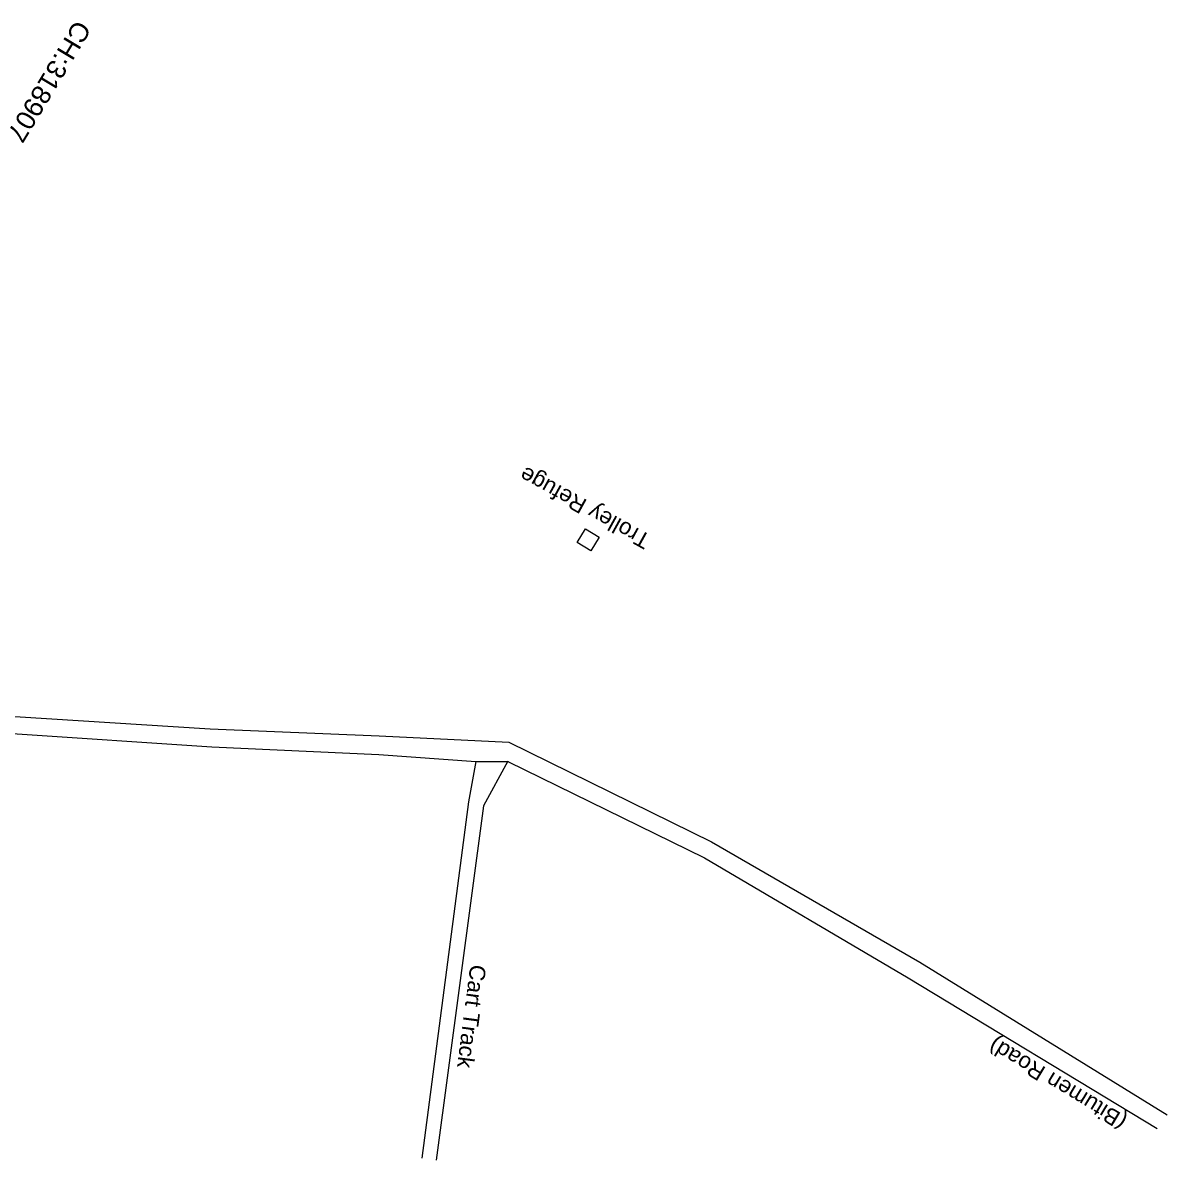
# Model space of a CAD drawing. Header units: metres. Extents: x 628572 to 633121, y 3388024 to 3391117.
# Drawn here: x 629325.9 to 629505.6, y 3390528.6 to 3390707.2 of the extents above; entities that cross this region are included whole.
import ezdxf

# ---------------------------------------------------------------- set-up
doc = ezdxf.new("R2010")
doc.units = ezdxf.units.M
doc.header["$MEASUREMENT"] = 0
for name, color, linetype, lineweight in [('CART_TRACK', 34, 'Continuous', 0), ('Existing Chainage', 7, 'Continuous', 0), ('Subroad Edge', 34, 'Continuous', 0), ('Text', 251, 'Continuous', 0), ('TROLLEY_STAND', 7, 'Continuous', 0)]:
    doc.layers.add(name, color=color, linetype=linetype, lineweight=lineweight)
doc.styles.get("Standard").update_dxf_attribs({"font": 'arial.ttf'})
doc.styles.add('Style-Arial', font='arial.ttf')
doc.styles.add('Text', font='arial.ttf', dxfattribs={"height": 2})

msp = doc.modelspace()

# ---------------------------------------------------------------- linework, layer by layer
at = {"layer": 'CART_TRACK', "linetype": 'Continuous', "flags": 128}
for points in [[(629397.01, 3390591.23), (629395.91, 3390584.89), (629388.56, 3390528.93)], [(629402.06, 3390591.24), (629398.26, 3390584.27), (629390.79, 3390528.61)]]:
    msp.add_lwpolyline(points, dxfattribs=at)
at = {"layer": 'Subroad Edge', "linetype": 'Continuous', "flags": 128}
for points in [[(628906.06, 3390620.5), (628973.91, 3390616.89), (629031.84, 3390613.46), (629079.42, 3390610.88), (629133.05, 3390608.13), (629141.72, 3390607.62), (629180.68, 3390605.7), (629234.03, 3390602.9), (629291.09, 3390600.13), (629324.65, 3390598.27), (629355.35, 3390596.35), (629381.88, 3390595.25), (629402.24, 3390594.27), (629434.05, 3390578.6), (629466.76, 3390559.69), (629505.57, 3390535.75)], [(628905.6, 3390617.39), (628973.95, 3390613.9), (629031.63, 3390610.65), (629079.53, 3390608.58), (629132.87, 3390605.42), (629142.41, 3390604.92), (629180.01, 3390603.06), (629233.82, 3390600.48), (629290.63, 3390597.65), (629324.26, 3390595.63), (629355.58, 3390593.54), (629381.81, 3390592.29), (629397.01, 3390591.23), (629402.07, 3390591.23), (629432.92, 3390576.09), (629464.94, 3390557.23), (629504, 3390533.56)]]:
    msp.add_lwpolyline(points, dxfattribs=at)
at = {"layer": 'TROLLEY_STAND', "linetype": 'Continuous', "flags": 128}
msp.add_lwpolyline([(629412.93, 3390625.6), (629414.26, 3390627.75), (629416.41, 3390626.44), (629415.07, 3390624.29), (629412.93, 3390625.6)], close=True, dxfattribs=at)

# ---------------------------------------------------------------- texts
at = {"layer": 'CART_TRACK', "linetype": 'Continuous'}
msp.add_text('Cart Track', height=2.5, rotation=262.5213, dxfattribs=at).set_placement((629396.2, 3390559.42))
at = {"layer": 'Existing Chainage', "lineweight": 0, "insert": (629324.56, 3390688.92), "char_height": 3, "attachment_point": 6, "rotation": 238.9664, "line_spacing_factor": 0.6, "style": 'Style-Arial'}
msp.add_mtext('CH:318907', dxfattribs=at)
at = {"layer": 'Subroad Edge', "linetype": 'Continuous', "style": 'Text'}
msp.add_text('(Bitumen Road)', height=2.5, rotation=148.7839, dxfattribs=at).set_placement((629499.47, 3390535.32))
at = {"layer": 'Text', "style": 'Text'}
msp.add_text('Trolley Refuge', height=2.5, rotation=151.0782, dxfattribs=at).set_placement((629424.69, 3390626.65))

doc.saveas('drawing.dxf')
